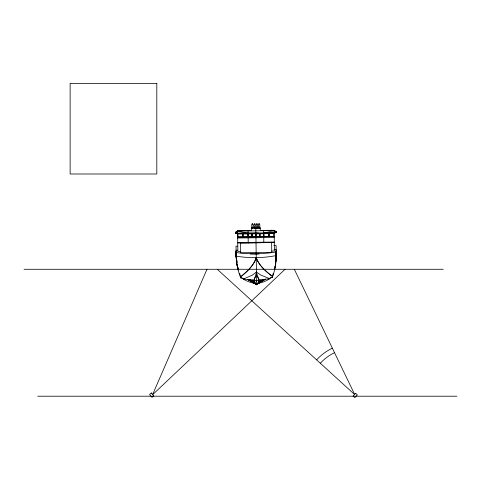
<?xml version="1.0" encoding="UTF-8"?>
<svg xmlns="http://www.w3.org/2000/svg" width="481" height="481" viewBox="0 0 481 481"><rect width="100%" height="100%" fill="white"/><g stroke="black" fill="none" stroke-linecap="round" stroke-linejoin="round"><path stroke-width="0.72" d="M276.196 251.1L276.004 256.451L276.196 250.998L275.872 253.848M275.878 256.95L276.226 253.295L275.403 265.44L275.595 262.584M276.226 254.419L276.232 253.643L275.866 257.419M275.835 258.231L276.232 253.493M275.835 254.677L276.196 250.998L276.124 254.671L276.202 251.298L275.86 254.239M251.389 230.489L237.572 230.826L235.365 232.323L235.377 233.261L274.152 232.81L274.116 230.303L260.299 230.363M275.86 257.75L276.226 253.295L276.07 259.487L276.232 253.679L275.968 256.385M276.004 256.451L276.202 251.298L275.841 254.894M275.841 259.012L276.226 253.295L275.908 261.478L276.232 253.679L275.866 258.02M275.872 258.826L276.232 253.679L276.172 255.134L276.208 254.551M275.872 257.509L276.196 250.998L275.847 255.303M275.872 257.539L276.202 251.298L275.823 255.784M275.835 260.558L276.226 253.295M276.082 255.79L276.232 253.643L276.028 256.096M275.841 260.666L276.232 253.679M276.202 254.786L276.226 254.263M275.829 256.535L276.196 250.998M275.853 256.379L276.202 251.298M275.403 265.44L275.613 262.5M275.186 265.927L274.675 269.372M275.192 265.969L275.066 267.412L275.288 266.101M276.13 255.471L276.184 254.828M276.154 255.086L276.022 255.814M272.559 277.248L273.124 273.617M256.012 258.369C253.421 265.759 247.354 271.212 241.534 276.142M206.986 269.276L152.507 394.799L285.065 269.276M256.992 280.441L256.571 281.181L256.126 280.459C252.603 281.307 255.297 276.767 256.487 275.613C259.217 277.862 259.277 282.431 256.62 284.758L255.08 282.714L254.509 280.219L243.356 279.076L252.351 275.096L256.445 272.024L260.612 274.976L269.721 278.697L256.126 280.459M276.202 251.569L274.831 252.152A61.604 2.742 -1 0 1 269.065 252.958L266.961 253.156A61.604 2.742 -1 0 1 256.181 253.92A61.604 2.742 -0.6 0 1 245.382 253.463L243.272 253.325A61.604 2.742 -0.6 0 1 237.482 252.687L236.093 252.14M258.718 233.051L235.377 233.261L237.572 230.826L237.608 233.333M235.377 233.261L237.488 231.09L274.206 230.567L276.377 232.672L274.152 232.81M257.503 283.988L263.762 279.365L257.497 283.91L264.742 279.245L257.497 283.832L265.765 279.118L258.135 283.327M239.141 231.223L240.247 230.652L238.853 231.127M273.887 245.641L276.118 245.611L276.262 255.573C263.173 258.129 249.308 258.327 236.153 256.145L236.009 246.182L237.494 246.164M252.05 227.705C250.535 222.607 254.293 222.679 252.874 227.693M254.269 226.93C252.874 222.883 256.367 222.835 255.086 226.918M256.505 227.639C254.99 222.541 258.754 222.619 257.329 227.627M258.736 227.609C257.221 222.559 260.979 222.511 259.554 227.597M235.365 232.323L236.76 231.842M269.865 278.102L272.324 277.327M272.384 277.309L272.024 277.417M263.684 233.081L274.206 230.567L272.805 230.886M259.487 223.893L258.694 223.905M268.422 278.746L269.721 278.697M252.675 228.451L252.266 228.457M254.906 228.421L254.497 228.427M257.131 228.391L256.722 228.397M259.361 228.361L258.952 228.361M264.43 232.96L276.377 232.672L276.365 231.734L274.116 230.303L276.377 232.672M274.158 233.141L237.614 233.664M274.206 236.61L237.662 237.133M274.218 237.482L237.674 238.005M274.284 242.045L237.74 242.568M237.746 243.025L274.29 242.502M251.347 227.591L254.317 227.543M251.359 228.487L260.269 228.361M240.422 242.983L262.704 242.665M267.905 242.592L271.615 242.538M237.554 250.168L236.069 250.192A58.754 58.688 -0.8 0 0 236.46 252.922M273.948 249.645L276.178 249.615A58.754 58.688 -0.8 0 1 275.866 252.363M240.542 251.533L237.873 251.569L237.602 232.858M271.741 251.088L274.41 251.052L274.146 232.335M250.24 254.016L259.151 253.89M250.258 279.665L255.718 284.169L257.503 284.067M252.405 223.972L252.802 223.978M252.411 224.008L252.014 224.002M24.05 269.276L443.278 269.276M37.722 396.212L456.95 396.212M243.356 279.076L244.655 279.088M254.281 223.972L255.044 223.954M257.263 223.912L256.469 223.936M275.024 231.511L276.365 231.734L274.958 231.295M238.901 231.373L237.488 231.09L248.082 233.303M240.71 277.777L243.194 278.487M241.011 277.862L240.65 277.759M272.847 230.639L271.44 230.201L272.565 230.742M240.801 277.802L239.694 273.485M255.068 283.375L247.318 279.383L255.718 283.862L248.346 279.479L255.718 283.934L249.326 279.569L255.718 284.169M255.718 284.012L249.801 279.617L255.718 284.091M271.452 275.715C265.494 270.953 259.271 265.674 256.475 258.363M217.268 269.276L354.768 394.654L294.318 269.276M236.159 254.996L236.123 254.215L236.399 256.662L236.177 255.122M237.764 266.979L238.131 269.895L236.959 264.015M236.399 259.385L236.129 254.257L236.399 256.379L236.153 254.84M236.387 253.703L236.087 251.569L236.43 257.022L236.093 251.876L236.411 254.07M236.43 257.022L236.093 251.876L236.369 254.022M236.411 256.487L236.129 254.257L236.411 259.325L236.123 253.866L236.393 256.054M237.752 266.919L238.131 269.895M236.087 251.677L236.261 255.243L236.087 251.569L236.46 254.509M236.43 256.024L236.093 251.876L236.43 254.858M236.369 256.415L236.129 254.257L236.231 255.706M237.524 266.504L237.686 267.947L237.518 266.468M236.526 260.714L236.862 263.36L236.658 260.534M236.123 254.064L236.285 258.063L236.123 253.866L236.448 256.83M236.43 255.904L236.087 251.569L236.405 254.431M236.418 257.191L236.129 254.257L236.43 258.501M236.712 260.119L236.929 262.319M236.093 251.876L236.442 255.489M236.333 256.355L236.123 254.215L236.424 257.744M236.424 258.321L236.123 253.866L236.393 256.722M236.742 260.281L236.88 261.712M236.087 251.569L236.411 255.026M236.123 253.866L236.418 257.491M236.658 260.389L236.899 263.293M236.58 260.624L236.676 262.037L236.574 260.552M272.559 277.417L272.547 276.557A57.708 57.648 -0.8 0 0 276.262 255.573M271.615 242.196L271.759 252.333L240.56 252.778L240.416 242.64M268.921 233.279L268.969 236.748M263.648 230.754L263.822 242.773M260.305 230.664L260.251 227.182L251.341 227.309L251.389 230.796M259.788 233.465L259.836 236.941M255.796 227.242L256.62 284.878M251.99 233.58L252.038 237.055M248.052 230.976L248.22 242.995M242.851 233.652L242.899 237.121M240.476 277.874L240.464 277.014A57.708 57.648 -0.8 0 1 236.153 256.145M320.316 363.245A46.621 46.621 0 0 1 334.517 352.663M316.63 359.878A51.611 51.611 0 0 1 332.353 348.166M258.868 283.207A29.852 29.822 -0.8 0 0 269.186 279.058L272.547 276.557C266.023 271.446 258.982 265.783 256.235 257.654C253.715 265.855 246.837 271.717 240.464 277.014L243.897 279.419A29.852 29.822 -0.8 0 0 254.329 283.273M260.906 279.762A10.81 10.798 -0.8 0 1 256.613 284.397A10.81 10.798 -0.8 0 1 252.194 279.888M256.445 272.024L256.439 272.078A35.919 35.883 -0.8 0 1 253.818 280.11A9.47 9.458 -0.8 0 0 256.62 284.644A9.47 9.458 -0.8 0 0 259.289 280.032A35.919 35.883 -0.8 0 1 256.439 272.078L256.433 272.024M355.657 393.302L353.078 396.019L354.756 397.619L357.341 394.895L355.657 393.302M151.329 392.971L149.561 394.474L151.99 397.33L153.758 395.833L151.329 392.971M268.578 233.592L264.039 233.712L264.081 236.568L268.62 236.454L268.578 233.592M273.815 233.453L269.276 233.574L269.312 236.436L273.857 236.315L273.815 233.453M251.635 233.892L248.449 233.934L248.491 236.796L251.677 236.754L251.635 233.892M255.537 233.832L252.351 233.88L252.393 236.742L255.573 236.694L255.537 233.832M259.433 233.778L256.247 233.826L256.289 236.688L259.475 236.64L259.433 233.778M263.335 233.724L260.149 233.766L260.191 236.628L263.378 236.586L263.335 233.724M242.508 233.958L237.969 233.97L238.005 236.826L242.55 236.814L242.508 233.958M247.745 233.946L243.206 233.952L243.242 236.814L247.787 236.802L247.745 233.946M156.812 83.381L70.13 83.381L70.13 173.996L156.812 173.996L156.812 83.381M237.295 265.987L237.145 264.52L237.295 265.987"/></g></svg>
